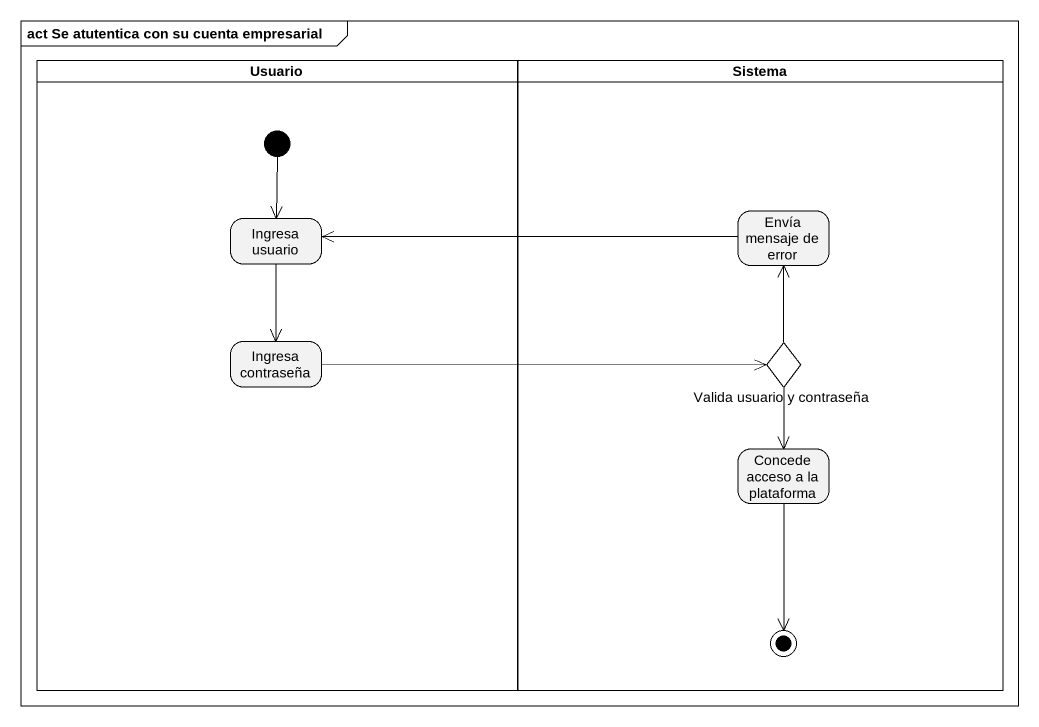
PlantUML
@startuml
mainframe act Se atutentica con su cuenta empresarial
hide empty description
state Usuario <<partition>> {
  state "Ingresa usuario" as Ingresa_usuario
  state "Ingresa contraseña" as Ingresa_contraseña
  [*] --> Ingresa_usuario
}
state Sistema <<partition>> {
  state "Envía mensaje de error" as Envía_mensaje_de_error
  state "Valida usuario y contraseña" as Valida_usuario_y_contraseña <<choice>>
  state "Concede acceso a la plataforma" as Concede_acceso_a_la
  Concede_acceso_a_la --> [*]
}
Ingresa_usuario --> Ingresa_contraseña
Envía_mensaje_de_error -left-> Ingresa_usuario
Ingresa_contraseña -right-> Valida_usuario_y_contraseña
Valida_usuario_y_contraseña -up-> Envía_mensaje_de_error
Valida_usuario_y_contraseña --> Concede_acceso_a_la
@enduml
